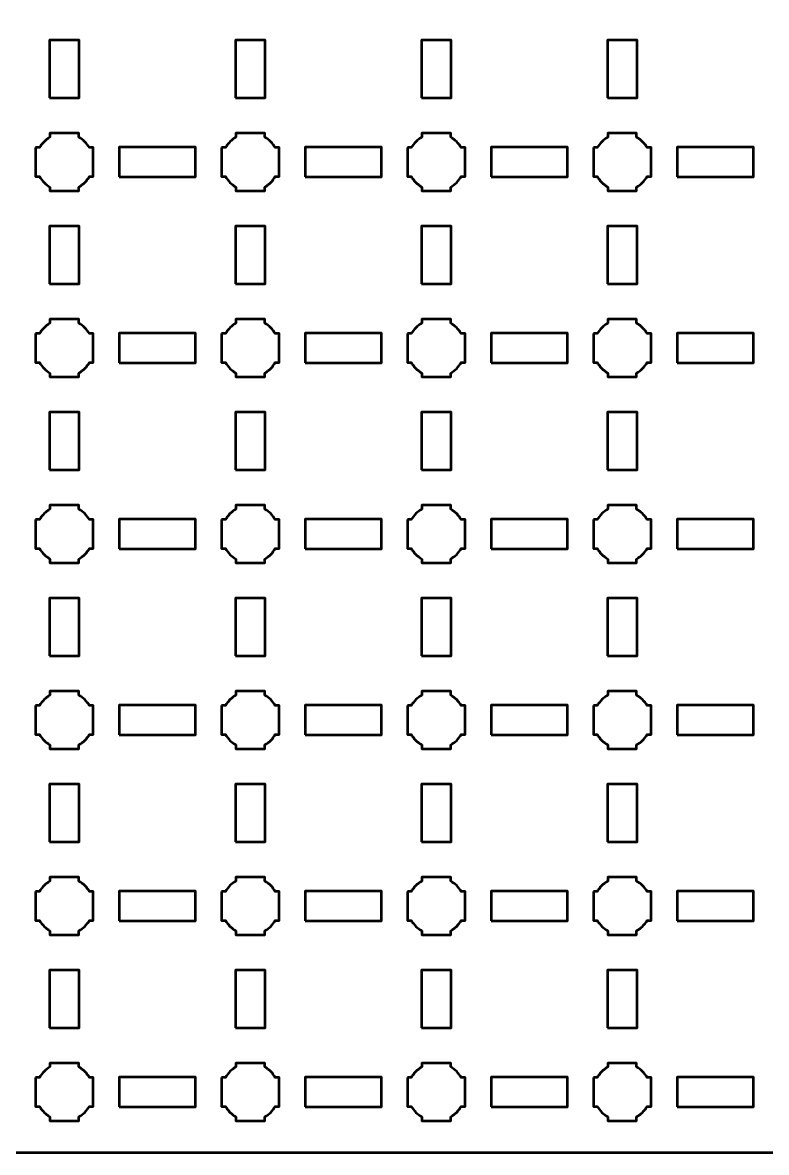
# Model space of a CAD drawing. Header units: centimetres. Extents: x -40.1 to 19.1, y -39.5 to 9.8.
# Drawn here: x -3.95 to 4.05, y -39.5 to -27.35 of the extents above; entities that cross this region are included whole.
import ezdxf

# ---------------------------------------------------------------- set-up
doc = ezdxf.new("R2010")
doc.units = ezdxf.units.CM
doc.header["$MEASUREMENT"] = 0
doc.layers.add('Layer 1', color=7, linetype='Continuous')

msp = doc.modelspace()

# ---------------------------------------------------------------- linework, layer by layer
at = {"layer": 'Layer 1', "color": 250, "lineweight": 53}
for points in [[(-3.66, -28.16), (-3.34, -28.16), (-3.34, -27.54), (-3.66, -27.54), (-3.66, -28.16)], [(-1.66, -28.16), (-1.34, -28.16), (-1.34, -27.54), (-1.66, -27.54), (-1.66, -28.16)], [(0.34, -28.16), (0.66, -28.16), (0.66, -27.54), (0.34, -27.54), (0.34, -28.16)], [(2.34, -28.16), (2.66, -28.16), (2.66, -27.54), (2.34, -27.54), (2.34, -28.16)], [(-2.91094, -29.01), (-2.08906, -29.01), (-2.08906, -28.69), (-2.91094, -28.69), (-2.91094, -29.01)], [(-0.91094, -29.01), (-0.08906, -29.01), (-0.08906, -28.69), (-0.91094, -28.69), (-0.91094, -29.01)], [(1.08906, -29.01), (1.91094, -29.01), (1.91094, -28.69), (1.08906, -28.69), (1.08906, -29.01)], [(3.08906, -29.01), (3.91094, -29.01), (3.91094, -28.69), (3.08906, -28.69), (3.08906, -29.01)], [(-3.66, -30.16), (-3.34, -30.16), (-3.34, -29.54), (-3.66, -29.54), (-3.66, -30.16)], [(-1.66, -30.16), (-1.34, -30.16), (-1.34, -29.54), (-1.66, -29.54), (-1.66, -30.16)], [(0.34, -30.16), (0.66, -30.16), (0.66, -29.54), (0.34, -29.54), (0.34, -30.16)], [(2.34, -30.16), (2.66, -30.16), (2.66, -29.54), (2.34, -29.54), (2.34, -30.16)], [(-2.91094, -31.01), (-2.08906, -31.01), (-2.08906, -30.69), (-2.91094, -30.69), (-2.91094, -31.01)], [(-0.91094, -31.01), (-0.08906, -31.01), (-0.08906, -30.69), (-0.91094, -30.69), (-0.91094, -31.01)], [(1.08906, -31.01), (1.91094, -31.01), (1.91094, -30.69), (1.08906, -30.69), (1.08906, -31.01)], [(3.08906, -31.01), (3.91094, -31.01), (3.91094, -30.69), (3.08906, -30.69), (3.08906, -31.01)], [(-3.66, -32.16), (-3.34, -32.16), (-3.34, -31.54), (-3.66, -31.54), (-3.66, -32.16)], [(-1.66, -32.16), (-1.34, -32.16), (-1.34, -31.54), (-1.66, -31.54), (-1.66, -32.16)], [(0.34, -32.16), (0.66, -32.16), (0.66, -31.54), (0.34, -31.54), (0.34, -32.16)], [(2.34, -32.16), (2.66, -32.16), (2.66, -31.54), (2.34, -31.54), (2.34, -32.16)], [(-2.91094, -33.01), (-2.08906, -33.01), (-2.08906, -32.69), (-2.91094, -32.69), (-2.91094, -33.01)], [(-0.91094, -33.01), (-0.08906, -33.01), (-0.08906, -32.69), (-0.91094, -32.69), (-0.91094, -33.01)], [(1.08906, -33.01), (1.91094, -33.01), (1.91094, -32.69), (1.08906, -32.69), (1.08906, -33.01)], [(3.08906, -33.01), (3.91094, -33.01), (3.91094, -32.69), (3.08906, -32.69), (3.08906, -33.01)], [(-3.66, -34.16), (-3.34, -34.16), (-3.34, -33.54), (-3.66, -33.54), (-3.66, -34.16)], [(-1.66, -34.16), (-1.34, -34.16), (-1.34, -33.54), (-1.66, -33.54), (-1.66, -34.16)], [(0.34, -34.16), (0.66, -34.16), (0.66, -33.54), (0.34, -33.54), (0.34, -34.16)], [(2.34, -34.16), (2.66, -34.16), (2.66, -33.54), (2.34, -33.54), (2.34, -34.16)], [(-2.91094, -35.01), (-2.08906, -35.01), (-2.08906, -34.69), (-2.91094, -34.69), (-2.91094, -35.01)], [(-0.91094, -35.01), (-0.08906, -35.01), (-0.08906, -34.69), (-0.91094, -34.69), (-0.91094, -35.01)], [(1.08906, -35.01), (1.91094, -35.01), (1.91094, -34.69), (1.08906, -34.69), (1.08906, -35.01)], [(3.08906, -35.01), (3.91094, -35.01), (3.91094, -34.69), (3.08906, -34.69), (3.08906, -35.01)], [(-3.66, -36.16), (-3.34, -36.16), (-3.34, -35.54), (-3.66, -35.54), (-3.66, -36.16)], [(-1.66, -36.16), (-1.34, -36.16), (-1.34, -35.54), (-1.66, -35.54), (-1.66, -36.16)], [(0.34, -36.16), (0.66, -36.16), (0.66, -35.54), (0.34, -35.54), (0.34, -36.16)], [(2.34, -36.16), (2.66, -36.16), (2.66, -35.54), (2.34, -35.54), (2.34, -36.16)], [(-2.91094, -37.01), (-2.08906, -37.01), (-2.08906, -36.69), (-2.91094, -36.69), (-2.91094, -37.01)], [(-0.91094, -37.01), (-0.08906, -37.01), (-0.08906, -36.69), (-0.91094, -36.69), (-0.91094, -37.01)], [(1.08906, -37.01), (1.91094, -37.01), (1.91094, -36.69), (1.08906, -36.69), (1.08906, -37.01)], [(3.08906, -37.01), (3.91094, -37.01), (3.91094, -36.69), (3.08906, -36.69), (3.08906, -37.01)], [(-3.66, -38.16), (-3.34, -38.16), (-3.34, -37.54), (-3.66, -37.54), (-3.66, -38.16)], [(-1.66, -38.16), (-1.34, -38.16), (-1.34, -37.54), (-1.66, -37.54), (-1.66, -38.16)], [(0.34, -38.16), (0.66, -38.16), (0.66, -37.54), (0.34, -37.54), (0.34, -38.16)], [(2.34, -38.16), (2.66, -38.16), (2.66, -37.54), (2.34, -37.54), (2.34, -38.16)], [(-2.91094, -39.01), (-2.08906, -39.01), (-2.08906, -38.69), (-2.91094, -38.69), (-2.91094, -39.01)], [(-0.91094, -39.01), (-0.08906, -39.01), (-0.08906, -38.69), (-0.91094, -38.69), (-0.91094, -39.01)], [(1.08906, -39.01), (1.91094, -39.01), (1.91094, -38.69), (1.08906, -38.69), (1.08906, -39.01)], [(3.08906, -39.01), (3.91094, -39.01), (3.91094, -38.69), (3.08906, -38.69), (3.08906, -39.01)]]:
    msp.add_lwpolyline(points, close=True, dxfattribs=at)
msp.add_open_spline([(-40.15, -39), (-40.15, -39), (-40.15, 9.3), (-40.15, 9.3), (-40.15, 9.3), (-40.15, 9.57609), (-39.92609, 9.8), (-39.65, 9.8), (-39.65, 9.8), (-39.65, 9.8), (18.65, 9.8), (18.65, 9.8), (18.65, 9.8), (18.92609, 9.8), (19.15, 9.57609), (19.15, 9.3), (19.15, 9.3), (19.15, 9.3), (19.15, -39), (19.15, -39), (19.15, -39), (19.15, -39.27609), (18.92609, -39.5), (18.65, -39.5), (18.65, -39.5), (18.65, -39.5), (-39.65, -39.5), (-39.65, -39.5), (-39.65, -39.5), (-39.92609, -39.5), (-40.15, -39.27609), (-40.15, -39)], degree=3, knots=[0, 0, 0, 0, 0.125, 0.125, 0.125, 0.125, 0.25, 0.25, 0.25, 0.25, 0.375, 0.375, 0.375, 0.375, 0.5, 0.5, 0.5, 0.5, 0.625, 0.625, 0.625, 0.625, 0.75, 0.75, 0.75, 0.75, 0.875, 0.875, 0.875, 0.875, 1, 1, 1, 1], dxfattribs=at)
at = {"layer": 'Layer 1', "lineweight": 53}
for points in [[(-3.81, -28.695), (-3.81, -28.695), (-3.76851, -28.695), (-3.76851, -28.695), (-3.76851, -28.695), (-3.74128, -28.64795), (-3.70205, -28.60872), (-3.655, -28.58149), (-3.655, -28.58149), (-3.655, -28.58149), (-3.655, -28.54), (-3.655, -28.54), (-3.655, -28.54), (-3.655, -28.54), (-3.5, -28.54), (-3.5, -28.54), (-3.5, -28.54), (-3.5, -28.54), (-3.345, -28.54), (-3.345, -28.54), (-3.345, -28.54), (-3.345, -28.54), (-3.345, -28.58149), (-3.345, -28.58149), (-3.345, -28.58149), (-3.29795, -28.60872), (-3.25872, -28.64795), (-3.23149, -28.695), (-3.23149, -28.695), (-3.23149, -28.695), (-3.19, -28.695), (-3.19, -28.695), (-3.19, -28.695), (-3.19, -28.695), (-3.19, -28.85), (-3.19, -28.85), (-3.19, -28.85), (-3.19, -28.85), (-3.19, -29.005), (-3.19, -29.005), (-3.19, -29.005), (-3.19, -29.005), (-3.23149, -29.005), (-3.23149, -29.005), (-3.23149, -29.005), (-3.25872, -29.05205), (-3.29795, -29.09128), (-3.345, -29.11851), (-3.345, -29.11851), (-3.345, -29.11851), (-3.345, -29.16), (-3.345, -29.16), (-3.345, -29.16), (-3.345, -29.16), (-3.5, -29.16), (-3.5, -29.16), (-3.5, -29.16), (-3.5, -29.16), (-3.655, -29.16), (-3.655, -29.16), (-3.655, -29.16), (-3.655, -29.16), (-3.655, -29.11851), (-3.655, -29.11851), (-3.655, -29.11851), (-3.70205, -29.09128), (-3.74128, -29.05205), (-3.76851, -29.005), (-3.76851, -29.005), (-3.76851, -29.005), (-3.81, -29.005), (-3.81, -29.005), (-3.81, -29.005), (-3.81, -29.005), (-3.81, -28.85), (-3.81, -28.85), (-3.81, -28.85), (-3.81, -28.85), (-3.81, -28.695), (-3.81, -28.695)], [(-1.81, -28.695), (-1.81, -28.695), (-1.76851, -28.695), (-1.76851, -28.695), (-1.76851, -28.695), (-1.74128, -28.64795), (-1.70205, -28.60872), (-1.655, -28.58149), (-1.655, -28.58149), (-1.655, -28.58149), (-1.655, -28.54), (-1.655, -28.54), (-1.655, -28.54), (-1.655, -28.54), (-1.5, -28.54), (-1.5, -28.54), (-1.5, -28.54), (-1.5, -28.54), (-1.345, -28.54), (-1.345, -28.54), (-1.345, -28.54), (-1.345, -28.54), (-1.345, -28.58149), (-1.345, -28.58149), (-1.345, -28.58149), (-1.29795, -28.60872), (-1.25872, -28.64795), (-1.23149, -28.695), (-1.23149, -28.695), (-1.23149, -28.695), (-1.19, -28.695), (-1.19, -28.695), (-1.19, -28.695), (-1.19, -28.695), (-1.19, -28.85), (-1.19, -28.85), (-1.19, -28.85), (-1.19, -28.85), (-1.19, -29.005), (-1.19, -29.005), (-1.19, -29.005), (-1.19, -29.005), (-1.23149, -29.005), (-1.23149, -29.005), (-1.23149, -29.005), (-1.25872, -29.05205), (-1.29795, -29.09128), (-1.345, -29.11851), (-1.345, -29.11851), (-1.345, -29.11851), (-1.345, -29.16), (-1.345, -29.16), (-1.345, -29.16), (-1.345, -29.16), (-1.5, -29.16), (-1.5, -29.16), (-1.5, -29.16), (-1.5, -29.16), (-1.655, -29.16), (-1.655, -29.16), (-1.655, -29.16), (-1.655, -29.16), (-1.655, -29.11851), (-1.655, -29.11851), (-1.655, -29.11851), (-1.70205, -29.09128), (-1.74128, -29.05205), (-1.76851, -29.005), (-1.76851, -29.005), (-1.76851, -29.005), (-1.81, -29.005), (-1.81, -29.005), (-1.81, -29.005), (-1.81, -29.005), (-1.81, -28.85), (-1.81, -28.85), (-1.81, -28.85), (-1.81, -28.85), (-1.81, -28.695), (-1.81, -28.695)], [(0.19, -28.695), (0.19, -28.695), (0.23149, -28.695), (0.23149, -28.695), (0.23149, -28.695), (0.25872, -28.64795), (0.29795, -28.60872), (0.345, -28.58149), (0.345, -28.58149), (0.345, -28.58149), (0.345, -28.54), (0.345, -28.54), (0.345, -28.54), (0.345, -28.54), (0.5, -28.54), (0.5, -28.54), (0.5, -28.54), (0.5, -28.54), (0.655, -28.54), (0.655, -28.54), (0.655, -28.54), (0.655, -28.54), (0.655, -28.58149), (0.655, -28.58149), (0.655, -28.58149), (0.70205, -28.60872), (0.74128, -28.64795), (0.76851, -28.695), (0.76851, -28.695), (0.76851, -28.695), (0.81, -28.695), (0.81, -28.695), (0.81, -28.695), (0.81, -28.695), (0.81, -28.85), (0.81, -28.85), (0.81, -28.85), (0.81, -28.85), (0.81, -29.005), (0.81, -29.005), (0.81, -29.005), (0.81, -29.005), (0.76851, -29.005), (0.76851, -29.005), (0.76851, -29.005), (0.74128, -29.05205), (0.70205, -29.09128), (0.655, -29.11851), (0.655, -29.11851), (0.655, -29.11851), (0.655, -29.16), (0.655, -29.16), (0.655, -29.16), (0.655, -29.16), (0.5, -29.16), (0.5, -29.16), (0.5, -29.16), (0.5, -29.16), (0.345, -29.16), (0.345, -29.16), (0.345, -29.16), (0.345, -29.16), (0.345, -29.11851), (0.345, -29.11851), (0.345, -29.11851), (0.29795, -29.09128), (0.25872, -29.05205), (0.23149, -29.005), (0.23149, -29.005), (0.23149, -29.005), (0.19, -29.005), (0.19, -29.005), (0.19, -29.005), (0.19, -29.005), (0.19, -28.85), (0.19, -28.85), (0.19, -28.85), (0.19, -28.85), (0.19, -28.695), (0.19, -28.695)], [(2.19, -28.695), (2.19, -28.695), (2.23149, -28.695), (2.23149, -28.695), (2.23149, -28.695), (2.25872, -28.64795), (2.29795, -28.60872), (2.345, -28.58149), (2.345, -28.58149), (2.345, -28.58149), (2.345, -28.54), (2.345, -28.54), (2.345, -28.54), (2.345, -28.54), (2.5, -28.54), (2.5, -28.54), (2.5, -28.54), (2.5, -28.54), (2.655, -28.54), (2.655, -28.54), (2.655, -28.54), (2.655, -28.54), (2.655, -28.58149), (2.655, -28.58149), (2.655, -28.58149), (2.70205, -28.60872), (2.74128, -28.64795), (2.76851, -28.695), (2.76851, -28.695), (2.76851, -28.695), (2.81, -28.695), (2.81, -28.695), (2.81, -28.695), (2.81, -28.695), (2.81, -28.85), (2.81, -28.85), (2.81, -28.85), (2.81, -28.85), (2.81, -29.005), (2.81, -29.005), (2.81, -29.005), (2.81, -29.005), (2.76851, -29.005), (2.76851, -29.005), (2.76851, -29.005), (2.74128, -29.05205), (2.70205, -29.09128), (2.655, -29.11851), (2.655, -29.11851), (2.655, -29.11851), (2.655, -29.16), (2.655, -29.16), (2.655, -29.16), (2.655, -29.16), (2.5, -29.16), (2.5, -29.16), (2.5, -29.16), (2.5, -29.16), (2.345, -29.16), (2.345, -29.16), (2.345, -29.16), (2.345, -29.16), (2.345, -29.11851), (2.345, -29.11851), (2.345, -29.11851), (2.29795, -29.09128), (2.25872, -29.05205), (2.23149, -29.005), (2.23149, -29.005), (2.23149, -29.005), (2.19, -29.005), (2.19, -29.005), (2.19, -29.005), (2.19, -29.005), (2.19, -28.85), (2.19, -28.85), (2.19, -28.85), (2.19, -28.85), (2.19, -28.695), (2.19, -28.695)], [(-3.81, -30.695), (-3.81, -30.695), (-3.76851, -30.695), (-3.76851, -30.695), (-3.76851, -30.695), (-3.74128, -30.64795), (-3.70205, -30.60872), (-3.655, -30.58149), (-3.655, -30.58149), (-3.655, -30.58149), (-3.655, -30.54), (-3.655, -30.54), (-3.655, -30.54), (-3.655, -30.54), (-3.5, -30.54), (-3.5, -30.54), (-3.5, -30.54), (-3.5, -30.54), (-3.345, -30.54), (-3.345, -30.54), (-3.345, -30.54), (-3.345, -30.54), (-3.345, -30.58149), (-3.345, -30.58149), (-3.345, -30.58149), (-3.29795, -30.60872), (-3.25872, -30.64795), (-3.23149, -30.695), (-3.23149, -30.695), (-3.23149, -30.695), (-3.19, -30.695), (-3.19, -30.695), (-3.19, -30.695), (-3.19, -30.695), (-3.19, -30.85), (-3.19, -30.85), (-3.19, -30.85), (-3.19, -30.85), (-3.19, -31.005), (-3.19, -31.005), (-3.19, -31.005), (-3.19, -31.005), (-3.23149, -31.005), (-3.23149, -31.005), (-3.23149, -31.005), (-3.25872, -31.05205), (-3.29795, -31.09128), (-3.345, -31.11851), (-3.345, -31.11851), (-3.345, -31.11851), (-3.345, -31.16), (-3.345, -31.16), (-3.345, -31.16), (-3.345, -31.16), (-3.5, -31.16), (-3.5, -31.16), (-3.5, -31.16), (-3.5, -31.16), (-3.655, -31.16), (-3.655, -31.16), (-3.655, -31.16), (-3.655, -31.16), (-3.655, -31.11851), (-3.655, -31.11851), (-3.655, -31.11851), (-3.70205, -31.09128), (-3.74128, -31.05205), (-3.76851, -31.005), (-3.76851, -31.005), (-3.76851, -31.005), (-3.81, -31.005), (-3.81, -31.005), (-3.81, -31.005), (-3.81, -31.005), (-3.81, -30.85), (-3.81, -30.85), (-3.81, -30.85), (-3.81, -30.85), (-3.81, -30.695), (-3.81, -30.695)], [(-1.81, -30.695), (-1.81, -30.695), (-1.76851, -30.695), (-1.76851, -30.695), (-1.76851, -30.695), (-1.74128, -30.64795), (-1.70205, -30.60872), (-1.655, -30.58149), (-1.655, -30.58149), (-1.655, -30.58149), (-1.655, -30.54), (-1.655, -30.54), (-1.655, -30.54), (-1.655, -30.54), (-1.5, -30.54), (-1.5, -30.54), (-1.5, -30.54), (-1.5, -30.54), (-1.345, -30.54), (-1.345, -30.54), (-1.345, -30.54), (-1.345, -30.54), (-1.345, -30.58149), (-1.345, -30.58149), (-1.345, -30.58149), (-1.29795, -30.60872), (-1.25872, -30.64795), (-1.23149, -30.695), (-1.23149, -30.695), (-1.23149, -30.695), (-1.19, -30.695), (-1.19, -30.695), (-1.19, -30.695), (-1.19, -30.695), (-1.19, -30.85), (-1.19, -30.85), (-1.19, -30.85), (-1.19, -30.85), (-1.19, -31.005), (-1.19, -31.005), (-1.19, -31.005), (-1.19, -31.005), (-1.23149, -31.005), (-1.23149, -31.005), (-1.23149, -31.005), (-1.25872, -31.05205), (-1.29795, -31.09128), (-1.345, -31.11851), (-1.345, -31.11851), (-1.345, -31.11851), (-1.345, -31.16), (-1.345, -31.16), (-1.345, -31.16), (-1.345, -31.16), (-1.5, -31.16), (-1.5, -31.16), (-1.5, -31.16), (-1.5, -31.16), (-1.655, -31.16), (-1.655, -31.16), (-1.655, -31.16), (-1.655, -31.16), (-1.655, -31.11851), (-1.655, -31.11851), (-1.655, -31.11851), (-1.70205, -31.09128), (-1.74128, -31.05205), (-1.76851, -31.005), (-1.76851, -31.005), (-1.76851, -31.005), (-1.81, -31.005), (-1.81, -31.005), (-1.81, -31.005), (-1.81, -31.005), (-1.81, -30.85), (-1.81, -30.85), (-1.81, -30.85), (-1.81, -30.85), (-1.81, -30.695), (-1.81, -30.695)], [(0.19, -30.695), (0.19, -30.695), (0.23149, -30.695), (0.23149, -30.695), (0.23149, -30.695), (0.25872, -30.64795), (0.29795, -30.60872), (0.345, -30.58149), (0.345, -30.58149), (0.345, -30.58149), (0.345, -30.54), (0.345, -30.54), (0.345, -30.54), (0.345, -30.54), (0.5, -30.54), (0.5, -30.54), (0.5, -30.54), (0.5, -30.54), (0.655, -30.54), (0.655, -30.54), (0.655, -30.54), (0.655, -30.54), (0.655, -30.58149), (0.655, -30.58149), (0.655, -30.58149), (0.70205, -30.60872), (0.74128, -30.64795), (0.76851, -30.695), (0.76851, -30.695), (0.76851, -30.695), (0.81, -30.695), (0.81, -30.695), (0.81, -30.695), (0.81, -30.695), (0.81, -30.85), (0.81, -30.85), (0.81, -30.85), (0.81, -30.85), (0.81, -31.005), (0.81, -31.005), (0.81, -31.005), (0.81, -31.005), (0.76851, -31.005), (0.76851, -31.005), (0.76851, -31.005), (0.74128, -31.05205), (0.70205, -31.09128), (0.655, -31.11851), (0.655, -31.11851), (0.655, -31.11851), (0.655, -31.16), (0.655, -31.16), (0.655, -31.16), (0.655, -31.16), (0.5, -31.16), (0.5, -31.16), (0.5, -31.16), (0.5, -31.16), (0.345, -31.16), (0.345, -31.16), (0.345, -31.16), (0.345, -31.16), (0.345, -31.11851), (0.345, -31.11851), (0.345, -31.11851), (0.29795, -31.09128), (0.25872, -31.05205), (0.23149, -31.005), (0.23149, -31.005), (0.23149, -31.005), (0.19, -31.005), (0.19, -31.005), (0.19, -31.005), (0.19, -31.005), (0.19, -30.85), (0.19, -30.85), (0.19, -30.85), (0.19, -30.85), (0.19, -30.695), (0.19, -30.695)], [(2.19, -30.695), (2.19, -30.695), (2.23149, -30.695), (2.23149, -30.695), (2.23149, -30.695), (2.25872, -30.64795), (2.29795, -30.60872), (2.345, -30.58149), (2.345, -30.58149), (2.345, -30.58149), (2.345, -30.54), (2.345, -30.54), (2.345, -30.54), (2.345, -30.54), (2.5, -30.54), (2.5, -30.54), (2.5, -30.54), (2.5, -30.54), (2.655, -30.54), (2.655, -30.54), (2.655, -30.54), (2.655, -30.54), (2.655, -30.58149), (2.655, -30.58149), (2.655, -30.58149), (2.70205, -30.60872), (2.74128, -30.64795), (2.76851, -30.695), (2.76851, -30.695), (2.76851, -30.695), (2.81, -30.695), (2.81, -30.695), (2.81, -30.695), (2.81, -30.695), (2.81, -30.85), (2.81, -30.85), (2.81, -30.85), (2.81, -30.85), (2.81, -31.005), (2.81, -31.005), (2.81, -31.005), (2.81, -31.005), (2.76851, -31.005), (2.76851, -31.005), (2.76851, -31.005), (2.74128, -31.05205), (2.70205, -31.09128), (2.655, -31.11851), (2.655, -31.11851), (2.655, -31.11851), (2.655, -31.16), (2.655, -31.16), (2.655, -31.16), (2.655, -31.16), (2.5, -31.16), (2.5, -31.16), (2.5, -31.16), (2.5, -31.16), (2.345, -31.16), (2.345, -31.16), (2.345, -31.16), (2.345, -31.16), (2.345, -31.11851), (2.345, -31.11851), (2.345, -31.11851), (2.29795, -31.09128), (2.25872, -31.05205), (2.23149, -31.005), (2.23149, -31.005), (2.23149, -31.005), (2.19, -31.005), (2.19, -31.005), (2.19, -31.005), (2.19, -31.005), (2.19, -30.85), (2.19, -30.85), (2.19, -30.85), (2.19, -30.85), (2.19, -30.695), (2.19, -30.695)], [(-3.81, -32.695), (-3.81, -32.695), (-3.76851, -32.695), (-3.76851, -32.695), (-3.76851, -32.695), (-3.74128, -32.64795), (-3.70205, -32.60872), (-3.655, -32.58149), (-3.655, -32.58149), (-3.655, -32.58149), (-3.655, -32.54), (-3.655, -32.54), (-3.655, -32.54), (-3.655, -32.54), (-3.5, -32.54), (-3.5, -32.54), (-3.5, -32.54), (-3.5, -32.54), (-3.345, -32.54), (-3.345, -32.54), (-3.345, -32.54), (-3.345, -32.54), (-3.345, -32.58149), (-3.345, -32.58149), (-3.345, -32.58149), (-3.29795, -32.60872), (-3.25872, -32.64795), (-3.23149, -32.695), (-3.23149, -32.695), (-3.23149, -32.695), (-3.19, -32.695), (-3.19, -32.695), (-3.19, -32.695), (-3.19, -32.695), (-3.19, -32.85), (-3.19, -32.85), (-3.19, -32.85), (-3.19, -32.85), (-3.19, -33.005), (-3.19, -33.005), (-3.19, -33.005), (-3.19, -33.005), (-3.23149, -33.005), (-3.23149, -33.005), (-3.23149, -33.005), (-3.25872, -33.05205), (-3.29795, -33.09128), (-3.345, -33.11851), (-3.345, -33.11851), (-3.345, -33.11851), (-3.345, -33.16), (-3.345, -33.16), (-3.345, -33.16), (-3.345, -33.16), (-3.5, -33.16), (-3.5, -33.16), (-3.5, -33.16), (-3.5, -33.16), (-3.655, -33.16), (-3.655, -33.16), (-3.655, -33.16), (-3.655, -33.16), (-3.655, -33.11851), (-3.655, -33.11851), (-3.655, -33.11851), (-3.70205, -33.09128), (-3.74128, -33.05205), (-3.76851, -33.005), (-3.76851, -33.005), (-3.76851, -33.005), (-3.81, -33.005), (-3.81, -33.005), (-3.81, -33.005), (-3.81, -33.005), (-3.81, -32.85), (-3.81, -32.85), (-3.81, -32.85), (-3.81, -32.85), (-3.81, -32.695), (-3.81, -32.695)], [(-1.81, -32.695), (-1.81, -32.695), (-1.76851, -32.695), (-1.76851, -32.695), (-1.76851, -32.695), (-1.74128, -32.64795), (-1.70205, -32.60872), (-1.655, -32.58149), (-1.655, -32.58149), (-1.655, -32.58149), (-1.655, -32.54), (-1.655, -32.54), (-1.655, -32.54), (-1.655, -32.54), (-1.5, -32.54), (-1.5, -32.54), (-1.5, -32.54), (-1.5, -32.54), (-1.345, -32.54), (-1.345, -32.54), (-1.345, -32.54), (-1.345, -32.54), (-1.345, -32.58149), (-1.345, -32.58149), (-1.345, -32.58149), (-1.29795, -32.60872), (-1.25872, -32.64795), (-1.23149, -32.695), (-1.23149, -32.695), (-1.23149, -32.695), (-1.19, -32.695), (-1.19, -32.695), (-1.19, -32.695), (-1.19, -32.695), (-1.19, -32.85), (-1.19, -32.85), (-1.19, -32.85), (-1.19, -32.85), (-1.19, -33.005), (-1.19, -33.005), (-1.19, -33.005), (-1.19, -33.005), (-1.23149, -33.005), (-1.23149, -33.005), (-1.23149, -33.005), (-1.25872, -33.05205), (-1.29795, -33.09128), (-1.345, -33.11851), (-1.345, -33.11851), (-1.345, -33.11851), (-1.345, -33.16), (-1.345, -33.16), (-1.345, -33.16), (-1.345, -33.16), (-1.5, -33.16), (-1.5, -33.16), (-1.5, -33.16), (-1.5, -33.16), (-1.655, -33.16), (-1.655, -33.16), (-1.655, -33.16), (-1.655, -33.16), (-1.655, -33.11851), (-1.655, -33.11851), (-1.655, -33.11851), (-1.70205, -33.09128), (-1.74128, -33.05205), (-1.76851, -33.005), (-1.76851, -33.005), (-1.76851, -33.005), (-1.81, -33.005), (-1.81, -33.005), (-1.81, -33.005), (-1.81, -33.005), (-1.81, -32.85), (-1.81, -32.85), (-1.81, -32.85), (-1.81, -32.85), (-1.81, -32.695), (-1.81, -32.695)], [(0.19, -32.695), (0.19, -32.695), (0.23149, -32.695), (0.23149, -32.695), (0.23149, -32.695), (0.25872, -32.64795), (0.29795, -32.60872), (0.345, -32.58149), (0.345, -32.58149), (0.345, -32.58149), (0.345, -32.54), (0.345, -32.54), (0.345, -32.54), (0.345, -32.54), (0.5, -32.54), (0.5, -32.54), (0.5, -32.54), (0.5, -32.54), (0.655, -32.54), (0.655, -32.54), (0.655, -32.54), (0.655, -32.54), (0.655, -32.58149), (0.655, -32.58149), (0.655, -32.58149), (0.70205, -32.60872), (0.74128, -32.64795), (0.76851, -32.695), (0.76851, -32.695), (0.76851, -32.695), (0.81, -32.695), (0.81, -32.695), (0.81, -32.695), (0.81, -32.695), (0.81, -32.85), (0.81, -32.85), (0.81, -32.85), (0.81, -32.85), (0.81, -33.005), (0.81, -33.005), (0.81, -33.005), (0.81, -33.005), (0.76851, -33.005), (0.76851, -33.005), (0.76851, -33.005), (0.74128, -33.05205), (0.70205, -33.09128), (0.655, -33.11851), (0.655, -33.11851), (0.655, -33.11851), (0.655, -33.16), (0.655, -33.16), (0.655, -33.16), (0.655, -33.16), (0.5, -33.16), (0.5, -33.16), (0.5, -33.16), (0.5, -33.16), (0.345, -33.16), (0.345, -33.16), (0.345, -33.16), (0.345, -33.16), (0.345, -33.11851), (0.345, -33.11851), (0.345, -33.11851), (0.29795, -33.09128), (0.25872, -33.05205), (0.23149, -33.005), (0.23149, -33.005), (0.23149, -33.005), (0.19, -33.005), (0.19, -33.005), (0.19, -33.005), (0.19, -33.005), (0.19, -32.85), (0.19, -32.85), (0.19, -32.85), (0.19, -32.85), (0.19, -32.695), (0.19, -32.695)], [(2.19, -32.695), (2.19, -32.695), (2.23149, -32.695), (2.23149, -32.695), (2.23149, -32.695), (2.25872, -32.64795), (2.29795, -32.60872), (2.345, -32.58149), (2.345, -32.58149), (2.345, -32.58149), (2.345, -32.54), (2.345, -32.54), (2.345, -32.54), (2.345, -32.54), (2.5, -32.54), (2.5, -32.54), (2.5, -32.54), (2.5, -32.54), (2.655, -32.54), (2.655, -32.54), (2.655, -32.54), (2.655, -32.54), (2.655, -32.58149), (2.655, -32.58149), (2.655, -32.58149), (2.70205, -32.60872), (2.74128, -32.64795), (2.76851, -32.695), (2.76851, -32.695), (2.76851, -32.695), (2.81, -32.695), (2.81, -32.695), (2.81, -32.695), (2.81, -32.695), (2.81, -32.85), (2.81, -32.85), (2.81, -32.85), (2.81, -32.85), (2.81, -33.005), (2.81, -33.005), (2.81, -33.005), (2.81, -33.005), (2.76851, -33.005), (2.76851, -33.005), (2.76851, -33.005), (2.74128, -33.05205), (2.70205, -33.09128), (2.655, -33.11851), (2.655, -33.11851), (2.655, -33.11851), (2.655, -33.16), (2.655, -33.16), (2.655, -33.16), (2.655, -33.16), (2.5, -33.16), (2.5, -33.16), (2.5, -33.16), (2.5, -33.16), (2.345, -33.16), (2.345, -33.16), (2.345, -33.16), (2.345, -33.16), (2.345, -33.11851), (2.345, -33.11851), (2.345, -33.11851), (2.29795, -33.09128), (2.25872, -33.05205), (2.23149, -33.005), (2.23149, -33.005), (2.23149, -33.005), (2.19, -33.005), (2.19, -33.005), (2.19, -33.005), (2.19, -33.005), (2.19, -32.85), (2.19, -32.85), (2.19, -32.85), (2.19, -32.85), (2.19, -32.695), (2.19, -32.695)], [(-3.81, -34.695), (-3.81, -34.695), (-3.76851, -34.695), (-3.76851, -34.695), (-3.76851, -34.695), (-3.74128, -34.64795), (-3.70205, -34.60872), (-3.655, -34.58149), (-3.655, -34.58149), (-3.655, -34.58149), (-3.655, -34.54), (-3.655, -34.54), (-3.655, -34.54), (-3.655, -34.54), (-3.5, -34.54), (-3.5, -34.54), (-3.5, -34.54), (-3.5, -34.54), (-3.345, -34.54), (-3.345, -34.54), (-3.345, -34.54), (-3.345, -34.54), (-3.345, -34.58149), (-3.345, -34.58149), (-3.345, -34.58149), (-3.29795, -34.60872), (-3.25872, -34.64795), (-3.23149, -34.695), (-3.23149, -34.695), (-3.23149, -34.695), (-3.19, -34.695), (-3.19, -34.695), (-3.19, -34.695), (-3.19, -34.695), (-3.19, -34.85), (-3.19, -34.85), (-3.19, -34.85), (-3.19, -34.85), (-3.19, -35.005), (-3.19, -35.005), (-3.19, -35.005), (-3.19, -35.005), (-3.23149, -35.005), (-3.23149, -35.005), (-3.23149, -35.005), (-3.25872, -35.05205), (-3.29795, -35.09128), (-3.345, -35.11851), (-3.345, -35.11851), (-3.345, -35.11851), (-3.345, -35.16), (-3.345, -35.16), (-3.345, -35.16), (-3.345, -35.16), (-3.5, -35.16), (-3.5, -35.16), (-3.5, -35.16), (-3.5, -35.16), (-3.655, -35.16), (-3.655, -35.16), (-3.655, -35.16), (-3.655, -35.16), (-3.655, -35.11851), (-3.655, -35.11851), (-3.655, -35.11851), (-3.70205, -35.09128), (-3.74128, -35.05205), (-3.76851, -35.005), (-3.76851, -35.005), (-3.76851, -35.005), (-3.81, -35.005), (-3.81, -35.005), (-3.81, -35.005), (-3.81, -35.005), (-3.81, -34.85), (-3.81, -34.85), (-3.81, -34.85), (-3.81, -34.85), (-3.81, -34.695), (-3.81, -34.695)], [(-1.81, -34.695), (-1.81, -34.695), (-1.76851, -34.695), (-1.76851, -34.695), (-1.76851, -34.695), (-1.74128, -34.64795), (-1.70205, -34.60872), (-1.655, -34.58149), (-1.655, -34.58149), (-1.655, -34.58149), (-1.655, -34.54), (-1.655, -34.54), (-1.655, -34.54), (-1.655, -34.54), (-1.5, -34.54), (-1.5, -34.54), (-1.5, -34.54), (-1.5, -34.54), (-1.345, -34.54), (-1.345, -34.54), (-1.345, -34.54), (-1.345, -34.54), (-1.345, -34.58149), (-1.345, -34.58149), (-1.345, -34.58149), (-1.29795, -34.60872), (-1.25872, -34.64795), (-1.23149, -34.695), (-1.23149, -34.695), (-1.23149, -34.695), (-1.19, -34.695), (-1.19, -34.695), (-1.19, -34.695), (-1.19, -34.695), (-1.19, -34.85), (-1.19, -34.85), (-1.19, -34.85), (-1.19, -34.85), (-1.19, -35.005), (-1.19, -35.005), (-1.19, -35.005), (-1.19, -35.005), (-1.23149, -35.005), (-1.23149, -35.005), (-1.23149, -35.005), (-1.25872, -35.05205), (-1.29795, -35.09128), (-1.345, -35.11851), (-1.345, -35.11851), (-1.345, -35.11851), (-1.345, -35.16), (-1.345, -35.16), (-1.345, -35.16), (-1.345, -35.16), (-1.5, -35.16), (-1.5, -35.16), (-1.5, -35.16), (-1.5, -35.16), (-1.655, -35.16), (-1.655, -35.16), (-1.655, -35.16), (-1.655, -35.16), (-1.655, -35.11851), (-1.655, -35.11851), (-1.655, -35.11851), (-1.70205, -35.09128), (-1.74128, -35.05205), (-1.76851, -35.005), (-1.76851, -35.005), (-1.76851, -35.005), (-1.81, -35.005), (-1.81, -35.005), (-1.81, -35.005), (-1.81, -35.005), (-1.81, -34.85), (-1.81, -34.85), (-1.81, -34.85), (-1.81, -34.85), (-1.81, -34.695), (-1.81, -34.695)], [(0.19, -34.695), (0.19, -34.695), (0.23149, -34.695), (0.23149, -34.695), (0.23149, -34.695), (0.25872, -34.64795), (0.29795, -34.60872), (0.345, -34.58149), (0.345, -34.58149), (0.345, -34.58149), (0.345, -34.54), (0.345, -34.54), (0.345, -34.54), (0.345, -34.54), (0.5, -34.54), (0.5, -34.54), (0.5, -34.54), (0.5, -34.54), (0.655, -34.54), (0.655, -34.54), (0.655, -34.54), (0.655, -34.54), (0.655, -34.58149), (0.655, -34.58149), (0.655, -34.58149), (0.70205, -34.60872), (0.74128, -34.64795), (0.76851, -34.695), (0.76851, -34.695), (0.76851, -34.695), (0.81, -34.695), (0.81, -34.695), (0.81, -34.695), (0.81, -34.695), (0.81, -34.85), (0.81, -34.85), (0.81, -34.85), (0.81, -34.85), (0.81, -35.005), (0.81, -35.005), (0.81, -35.005), (0.81, -35.005), (0.76851, -35.005), (0.76851, -35.005), (0.76851, -35.005), (0.74128, -35.05205), (0.70205, -35.09128), (0.655, -35.11851), (0.655, -35.11851), (0.655, -35.11851), (0.655, -35.16), (0.655, -35.16), (0.655, -35.16), (0.655, -35.16), (0.5, -35.16), (0.5, -35.16), (0.5, -35.16), (0.5, -35.16), (0.345, -35.16), (0.345, -35.16), (0.345, -35.16), (0.345, -35.16), (0.345, -35.11851), (0.345, -35.11851), (0.345, -35.11851), (0.29795, -35.09128), (0.25872, -35.05205), (0.23149, -35.005), (0.23149, -35.005), (0.23149, -35.005), (0.19, -35.005), (0.19, -35.005), (0.19, -35.005), (0.19, -35.005), (0.19, -34.85), (0.19, -34.85), (0.19, -34.85), (0.19, -34.85), (0.19, -34.695), (0.19, -34.695)], [(2.19, -34.695), (2.19, -34.695), (2.23149, -34.695), (2.23149, -34.695), (2.23149, -34.695), (2.25872, -34.64795), (2.29795, -34.60872), (2.345, -34.58149), (2.345, -34.58149), (2.345, -34.58149), (2.345, -34.54), (2.345, -34.54), (2.345, -34.54), (2.345, -34.54), (2.5, -34.54), (2.5, -34.54), (2.5, -34.54), (2.5, -34.54), (2.655, -34.54), (2.655, -34.54), (2.655, -34.54), (2.655, -34.54), (2.655, -34.58149), (2.655, -34.58149), (2.655, -34.58149), (2.70205, -34.60872), (2.74128, -34.64795), (2.76851, -34.695), (2.76851, -34.695), (2.76851, -34.695), (2.81, -34.695), (2.81, -34.695), (2.81, -34.695), (2.81, -34.695), (2.81, -34.85), (2.81, -34.85), (2.81, -34.85), (2.81, -34.85), (2.81, -35.005), (2.81, -35.005), (2.81, -35.005), (2.81, -35.005), (2.76851, -35.005), (2.76851, -35.005), (2.76851, -35.005), (2.74128, -35.05205), (2.70205, -35.09128), (2.655, -35.11851), (2.655, -35.11851), (2.655, -35.11851), (2.655, -35.16), (2.655, -35.16), (2.655, -35.16), (2.655, -35.16), (2.5, -35.16), (2.5, -35.16), (2.5, -35.16), (2.5, -35.16), (2.345, -35.16), (2.345, -35.16), (2.345, -35.16), (2.345, -35.16), (2.345, -35.11851), (2.345, -35.11851), (2.345, -35.11851), (2.29795, -35.09128), (2.25872, -35.05205), (2.23149, -35.005), (2.23149, -35.005), (2.23149, -35.005), (2.19, -35.005), (2.19, -35.005), (2.19, -35.005), (2.19, -35.005), (2.19, -34.85), (2.19, -34.85), (2.19, -34.85), (2.19, -34.85), (2.19, -34.695), (2.19, -34.695)], [(-3.81, -36.695), (-3.81, -36.695), (-3.76851, -36.695), (-3.76851, -36.695), (-3.76851, -36.695), (-3.74128, -36.64795), (-3.70205, -36.60872), (-3.655, -36.58149), (-3.655, -36.58149), (-3.655, -36.58149), (-3.655, -36.54), (-3.655, -36.54), (-3.655, -36.54), (-3.655, -36.54), (-3.5, -36.54), (-3.5, -36.54), (-3.5, -36.54), (-3.5, -36.54), (-3.345, -36.54), (-3.345, -36.54), (-3.345, -36.54), (-3.345, -36.54), (-3.345, -36.58149), (-3.345, -36.58149), (-3.345, -36.58149), (-3.29795, -36.60872), (-3.25872, -36.64795), (-3.23149, -36.695), (-3.23149, -36.695), (-3.23149, -36.695), (-3.19, -36.695), (-3.19, -36.695), (-3.19, -36.695), (-3.19, -36.695), (-3.19, -36.85), (-3.19, -36.85), (-3.19, -36.85), (-3.19, -36.85), (-3.19, -37.005), (-3.19, -37.005), (-3.19, -37.005), (-3.19, -37.005), (-3.23149, -37.005), (-3.23149, -37.005), (-3.23149, -37.005), (-3.25872, -37.05205), (-3.29795, -37.09128), (-3.345, -37.11851), (-3.345, -37.11851), (-3.345, -37.11851), (-3.345, -37.16), (-3.345, -37.16), (-3.345, -37.16), (-3.345, -37.16), (-3.5, -37.16), (-3.5, -37.16), (-3.5, -37.16), (-3.5, -37.16), (-3.655, -37.16), (-3.655, -37.16), (-3.655, -37.16), (-3.655, -37.16), (-3.655, -37.11851), (-3.655, -37.11851), (-3.655, -37.11851), (-3.70205, -37.09128), (-3.74128, -37.05205), (-3.76851, -37.005), (-3.76851, -37.005), (-3.76851, -37.005), (-3.81, -37.005), (-3.81, -37.005), (-3.81, -37.005), (-3.81, -37.005), (-3.81, -36.85), (-3.81, -36.85), (-3.81, -36.85), (-3.81, -36.85), (-3.81, -36.695), (-3.81, -36.695)], [(-1.81, -36.695), (-1.81, -36.695), (-1.76851, -36.695), (-1.76851, -36.695), (-1.76851, -36.695), (-1.74128, -36.64795), (-1.70205, -36.60872), (-1.655, -36.58149), (-1.655, -36.58149), (-1.655, -36.58149), (-1.655, -36.54), (-1.655, -36.54), (-1.655, -36.54), (-1.655, -36.54), (-1.5, -36.54), (-1.5, -36.54), (-1.5, -36.54), (-1.5, -36.54), (-1.345, -36.54), (-1.345, -36.54), (-1.345, -36.54), (-1.345, -36.54), (-1.345, -36.58149), (-1.345, -36.58149), (-1.345, -36.58149), (-1.29795, -36.60872), (-1.25872, -36.64795), (-1.23149, -36.695), (-1.23149, -36.695), (-1.23149, -36.695), (-1.19, -36.695), (-1.19, -36.695), (-1.19, -36.695), (-1.19, -36.695), (-1.19, -36.85), (-1.19, -36.85), (-1.19, -36.85), (-1.19, -36.85), (-1.19, -37.005), (-1.19, -37.005), (-1.19, -37.005), (-1.19, -37.005), (-1.23149, -37.005), (-1.23149, -37.005), (-1.23149, -37.005), (-1.25872, -37.05205), (-1.29795, -37.09128), (-1.345, -37.11851), (-1.345, -37.11851), (-1.345, -37.11851), (-1.345, -37.16), (-1.345, -37.16), (-1.345, -37.16), (-1.345, -37.16), (-1.5, -37.16), (-1.5, -37.16), (-1.5, -37.16), (-1.5, -37.16), (-1.655, -37.16), (-1.655, -37.16), (-1.655, -37.16), (-1.655, -37.16), (-1.655, -37.11851), (-1.655, -37.11851), (-1.655, -37.11851), (-1.70205, -37.09128), (-1.74128, -37.05205), (-1.76851, -37.005), (-1.76851, -37.005), (-1.76851, -37.005), (-1.81, -37.005), (-1.81, -37.005), (-1.81, -37.005), (-1.81, -37.005), (-1.81, -36.85), (-1.81, -36.85), (-1.81, -36.85), (-1.81, -36.85), (-1.81, -36.695), (-1.81, -36.695)], [(0.19, -36.695), (0.19, -36.695), (0.23149, -36.695), (0.23149, -36.695), (0.23149, -36.695), (0.25872, -36.64795), (0.29795, -36.60872), (0.345, -36.58149), (0.345, -36.58149), (0.345, -36.58149), (0.345, -36.54), (0.345, -36.54), (0.345, -36.54), (0.345, -36.54), (0.5, -36.54), (0.5, -36.54), (0.5, -36.54), (0.5, -36.54), (0.655, -36.54), (0.655, -36.54), (0.655, -36.54), (0.655, -36.54), (0.655, -36.58149), (0.655, -36.58149), (0.655, -36.58149), (0.70205, -36.60872), (0.74128, -36.64795), (0.76851, -36.695), (0.76851, -36.695), (0.76851, -36.695), (0.81, -36.695), (0.81, -36.695), (0.81, -36.695), (0.81, -36.695), (0.81, -36.85), (0.81, -36.85), (0.81, -36.85), (0.81, -36.85), (0.81, -37.005), (0.81, -37.005), (0.81, -37.005), (0.81, -37.005), (0.76851, -37.005), (0.76851, -37.005), (0.76851, -37.005), (0.74128, -37.05205), (0.70205, -37.09128), (0.655, -37.11851), (0.655, -37.11851), (0.655, -37.11851), (0.655, -37.16), (0.655, -37.16), (0.655, -37.16), (0.655, -37.16), (0.5, -37.16), (0.5, -37.16), (0.5, -37.16), (0.5, -37.16), (0.345, -37.16), (0.345, -37.16), (0.345, -37.16), (0.345, -37.16), (0.345, -37.11851), (0.345, -37.11851), (0.345, -37.11851), (0.29795, -37.09128), (0.25872, -37.05205), (0.23149, -37.005), (0.23149, -37.005), (0.23149, -37.005), (0.19, -37.005), (0.19, -37.005), (0.19, -37.005), (0.19, -37.005), (0.19, -36.85), (0.19, -36.85), (0.19, -36.85), (0.19, -36.85), (0.19, -36.695), (0.19, -36.695)], [(2.19, -36.695), (2.19, -36.695), (2.23149, -36.695), (2.23149, -36.695), (2.23149, -36.695), (2.25872, -36.64795), (2.29795, -36.60872), (2.345, -36.58149), (2.345, -36.58149), (2.345, -36.58149), (2.345, -36.54), (2.345, -36.54), (2.345, -36.54), (2.345, -36.54), (2.5, -36.54), (2.5, -36.54), (2.5, -36.54), (2.5, -36.54), (2.655, -36.54), (2.655, -36.54), (2.655, -36.54), (2.655, -36.54), (2.655, -36.58149), (2.655, -36.58149), (2.655, -36.58149), (2.70205, -36.60872), (2.74128, -36.64795), (2.76851, -36.695), (2.76851, -36.695), (2.76851, -36.695), (2.81, -36.695), (2.81, -36.695), (2.81, -36.695), (2.81, -36.695), (2.81, -36.85), (2.81, -36.85), (2.81, -36.85), (2.81, -36.85), (2.81, -37.005), (2.81, -37.005), (2.81, -37.005), (2.81, -37.005), (2.76851, -37.005), (2.76851, -37.005), (2.76851, -37.005), (2.74128, -37.05205), (2.70205, -37.09128), (2.655, -37.11851), (2.655, -37.11851), (2.655, -37.11851), (2.655, -37.16), (2.655, -37.16), (2.655, -37.16), (2.655, -37.16), (2.5, -37.16), (2.5, -37.16), (2.5, -37.16), (2.5, -37.16), (2.345, -37.16), (2.345, -37.16), (2.345, -37.16), (2.345, -37.16), (2.345, -37.11851), (2.345, -37.11851), (2.345, -37.11851), (2.29795, -37.09128), (2.25872, -37.05205), (2.23149, -37.005), (2.23149, -37.005), (2.23149, -37.005), (2.19, -37.005), (2.19, -37.005), (2.19, -37.005), (2.19, -37.005), (2.19, -36.85), (2.19, -36.85), (2.19, -36.85), (2.19, -36.85), (2.19, -36.695), (2.19, -36.695)], [(-3.81, -38.695), (-3.81, -38.695), (-3.76851, -38.695), (-3.76851, -38.695), (-3.76851, -38.695), (-3.74128, -38.64795), (-3.70205, -38.60872), (-3.655, -38.58149), (-3.655, -38.58149), (-3.655, -38.58149), (-3.655, -38.54), (-3.655, -38.54), (-3.655, -38.54), (-3.655, -38.54), (-3.5, -38.54), (-3.5, -38.54), (-3.5, -38.54), (-3.5, -38.54), (-3.345, -38.54), (-3.345, -38.54), (-3.345, -38.54), (-3.345, -38.54), (-3.345, -38.58149), (-3.345, -38.58149), (-3.345, -38.58149), (-3.29795, -38.60872), (-3.25872, -38.64795), (-3.23149, -38.695), (-3.23149, -38.695), (-3.23149, -38.695), (-3.19, -38.695), (-3.19, -38.695), (-3.19, -38.695), (-3.19, -38.695), (-3.19, -38.85), (-3.19, -38.85), (-3.19, -38.85), (-3.19, -38.85), (-3.19, -39.005), (-3.19, -39.005), (-3.19, -39.005), (-3.19, -39.005), (-3.23149, -39.005), (-3.23149, -39.005), (-3.23149, -39.005), (-3.25872, -39.05205), (-3.29795, -39.09128), (-3.345, -39.11851), (-3.345, -39.11851), (-3.345, -39.11851), (-3.345, -39.16), (-3.345, -39.16), (-3.345, -39.16), (-3.345, -39.16), (-3.5, -39.16), (-3.5, -39.16), (-3.5, -39.16), (-3.5, -39.16), (-3.655, -39.16), (-3.655, -39.16), (-3.655, -39.16), (-3.655, -39.16), (-3.655, -39.11851), (-3.655, -39.11851), (-3.655, -39.11851), (-3.70205, -39.09128), (-3.74128, -39.05205), (-3.76851, -39.005), (-3.76851, -39.005), (-3.76851, -39.005), (-3.81, -39.005), (-3.81, -39.005), (-3.81, -39.005), (-3.81, -39.005), (-3.81, -38.85), (-3.81, -38.85), (-3.81, -38.85), (-3.81, -38.85), (-3.81, -38.695), (-3.81, -38.695)], [(-1.81, -38.695), (-1.81, -38.695), (-1.76851, -38.695), (-1.76851, -38.695), (-1.76851, -38.695), (-1.74128, -38.64795), (-1.70205, -38.60872), (-1.655, -38.58149), (-1.655, -38.58149), (-1.655, -38.58149), (-1.655, -38.54), (-1.655, -38.54), (-1.655, -38.54), (-1.655, -38.54), (-1.5, -38.54), (-1.5, -38.54), (-1.5, -38.54), (-1.5, -38.54), (-1.345, -38.54), (-1.345, -38.54), (-1.345, -38.54), (-1.345, -38.54), (-1.345, -38.58149), (-1.345, -38.58149), (-1.345, -38.58149), (-1.29795, -38.60872), (-1.25872, -38.64795), (-1.23149, -38.695), (-1.23149, -38.695), (-1.23149, -38.695), (-1.19, -38.695), (-1.19, -38.695), (-1.19, -38.695), (-1.19, -38.695), (-1.19, -38.85), (-1.19, -38.85), (-1.19, -38.85), (-1.19, -38.85), (-1.19, -39.005), (-1.19, -39.005), (-1.19, -39.005), (-1.19, -39.005), (-1.23149, -39.005), (-1.23149, -39.005), (-1.23149, -39.005), (-1.25872, -39.05205), (-1.29795, -39.09128), (-1.345, -39.11851), (-1.345, -39.11851), (-1.345, -39.11851), (-1.345, -39.16), (-1.345, -39.16), (-1.345, -39.16), (-1.345, -39.16), (-1.5, -39.16), (-1.5, -39.16), (-1.5, -39.16), (-1.5, -39.16), (-1.655, -39.16), (-1.655, -39.16), (-1.655, -39.16), (-1.655, -39.16), (-1.655, -39.11851), (-1.655, -39.11851), (-1.655, -39.11851), (-1.70205, -39.09128), (-1.74128, -39.05205), (-1.76851, -39.005), (-1.76851, -39.005), (-1.76851, -39.005), (-1.81, -39.005), (-1.81, -39.005), (-1.81, -39.005), (-1.81, -39.005), (-1.81, -38.85), (-1.81, -38.85), (-1.81, -38.85), (-1.81, -38.85), (-1.81, -38.695), (-1.81, -38.695)], [(0.19, -38.695), (0.19, -38.695), (0.23149, -38.695), (0.23149, -38.695), (0.23149, -38.695), (0.25872, -38.64795), (0.29795, -38.60872), (0.345, -38.58149), (0.345, -38.58149), (0.345, -38.58149), (0.345, -38.54), (0.345, -38.54), (0.345, -38.54), (0.345, -38.54), (0.5, -38.54), (0.5, -38.54), (0.5, -38.54), (0.5, -38.54), (0.655, -38.54), (0.655, -38.54), (0.655, -38.54), (0.655, -38.54), (0.655, -38.58149), (0.655, -38.58149), (0.655, -38.58149), (0.70205, -38.60872), (0.74128, -38.64795), (0.76851, -38.695), (0.76851, -38.695), (0.76851, -38.695), (0.81, -38.695), (0.81, -38.695), (0.81, -38.695), (0.81, -38.695), (0.81, -38.85), (0.81, -38.85), (0.81, -38.85), (0.81, -38.85), (0.81, -39.005), (0.81, -39.005), (0.81, -39.005), (0.81, -39.005), (0.76851, -39.005), (0.76851, -39.005), (0.76851, -39.005), (0.74128, -39.05205), (0.70205, -39.09128), (0.655, -39.11851), (0.655, -39.11851), (0.655, -39.11851), (0.655, -39.16), (0.655, -39.16), (0.655, -39.16), (0.655, -39.16), (0.5, -39.16), (0.5, -39.16), (0.5, -39.16), (0.5, -39.16), (0.345, -39.16), (0.345, -39.16), (0.345, -39.16), (0.345, -39.16), (0.345, -39.11851), (0.345, -39.11851), (0.345, -39.11851), (0.29795, -39.09128), (0.25872, -39.05205), (0.23149, -39.005), (0.23149, -39.005), (0.23149, -39.005), (0.19, -39.005), (0.19, -39.005), (0.19, -39.005), (0.19, -39.005), (0.19, -38.85), (0.19, -38.85), (0.19, -38.85), (0.19, -38.85), (0.19, -38.695), (0.19, -38.695)], [(2.19, -38.695), (2.19, -38.695), (2.23149, -38.695), (2.23149, -38.695), (2.23149, -38.695), (2.25872, -38.64795), (2.29795, -38.60872), (2.345, -38.58149), (2.345, -38.58149), (2.345, -38.58149), (2.345, -38.54), (2.345, -38.54), (2.345, -38.54), (2.345, -38.54), (2.5, -38.54), (2.5, -38.54), (2.5, -38.54), (2.5, -38.54), (2.655, -38.54), (2.655, -38.54), (2.655, -38.54), (2.655, -38.54), (2.655, -38.58149), (2.655, -38.58149), (2.655, -38.58149), (2.70205, -38.60872), (2.74128, -38.64795), (2.76851, -38.695), (2.76851, -38.695), (2.76851, -38.695), (2.81, -38.695), (2.81, -38.695), (2.81, -38.695), (2.81, -38.695), (2.81, -38.85), (2.81, -38.85), (2.81, -38.85), (2.81, -38.85), (2.81, -39.005), (2.81, -39.005), (2.81, -39.005), (2.81, -39.005), (2.76851, -39.005), (2.76851, -39.005), (2.76851, -39.005), (2.74128, -39.05205), (2.70205, -39.09128), (2.655, -39.11851), (2.655, -39.11851), (2.655, -39.11851), (2.655, -39.16), (2.655, -39.16), (2.655, -39.16), (2.655, -39.16), (2.5, -39.16), (2.5, -39.16), (2.5, -39.16), (2.5, -39.16), (2.345, -39.16), (2.345, -39.16), (2.345, -39.16), (2.345, -39.16), (2.345, -39.11851), (2.345, -39.11851), (2.345, -39.11851), (2.29795, -39.09128), (2.25872, -39.05205), (2.23149, -39.005), (2.23149, -39.005), (2.23149, -39.005), (2.19, -39.005), (2.19, -39.005), (2.19, -39.005), (2.19, -39.005), (2.19, -38.85), (2.19, -38.85), (2.19, -38.85), (2.19, -38.85), (2.19, -38.695), (2.19, -38.695)]]:
    msp.add_open_spline(points, degree=3, knots=[0, 0, 0, 0, 0.05, 0.05, 0.05, 0.05, 0.1, 0.1, 0.1, 0.1, 0.15, 0.15, 0.15, 0.15, 0.2, 0.2, 0.2, 0.2, 0.25, 0.25, 0.25, 0.25, 0.3, 0.3, 0.3, 0.3, 0.35, 0.35, 0.35, 0.35, 0.4, 0.4, 0.4, 0.4, 0.45, 0.45, 0.45, 0.45, 0.5, 0.5, 0.5, 0.5, 0.55, 0.55, 0.55, 0.55, 0.6, 0.6, 0.6, 0.6, 0.65, 0.65, 0.65, 0.65, 0.7, 0.7, 0.7, 0.7, 0.75, 0.75, 0.75, 0.75, 0.8, 0.8, 0.8, 0.8, 0.85, 0.85, 0.85, 0.85, 0.9, 0.9, 0.9, 0.9, 0.95, 0.95, 0.95, 0.95, 1, 1, 1, 1], dxfattribs=at)

doc.saveas('drawing.dxf')
